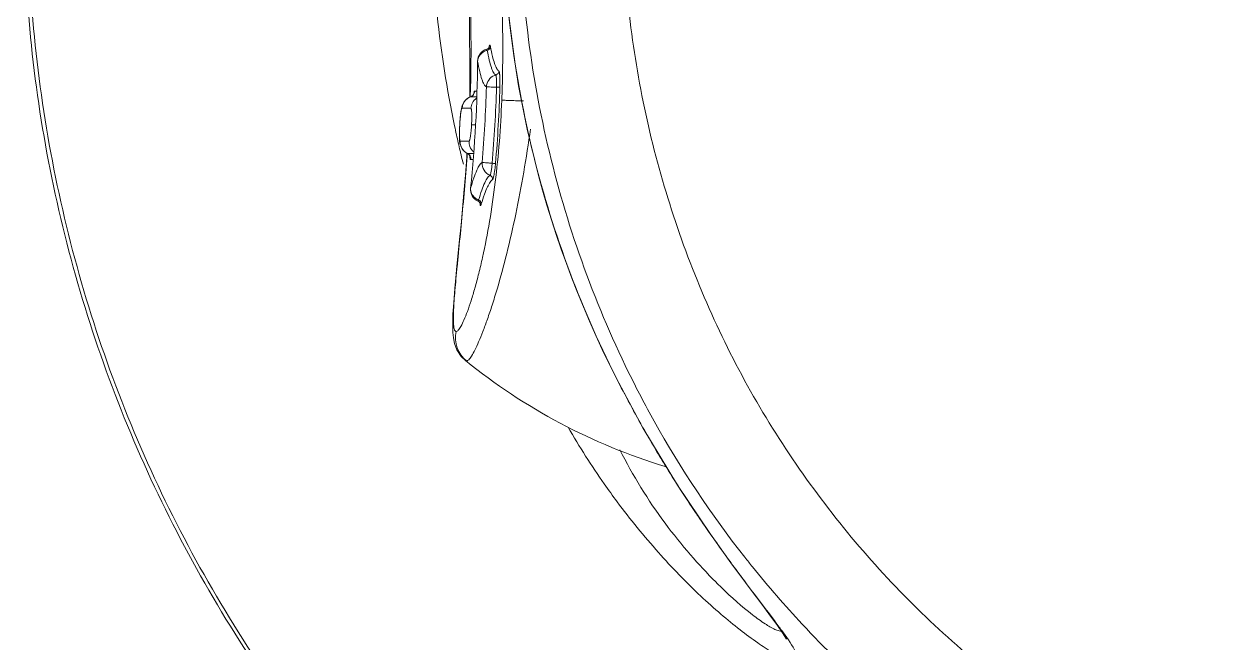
# Model space of a CAD drawing. Header units: millimetres. Extents: x 21205 to 22591, y -3891 to -2911.
# Drawn here: x 21775.65 to 21804.09, y -3043.28 to -3028.65 of the extents above; entities that cross this region are included whole.
import ezdxf

# ---------------------------------------------------------------- set-up
doc = ezdxf.new("R2010")
doc.units = ezdxf.units.MM
doc.header["$LTSCALE"] = 0.1
doc.layers.get('0').update_dxf_attribs({"lineweight": 13})

msp = doc.modelspace()

# ---------------------------------------------------------------- linework, layer by layer
at = {"color": 7, "linetype": 'Continuous'}
for p, q in [((21786.188, -3027.859), (21786.195, -3030.378)), ((21786.593, -3029.246), (21786.592, -3029.246)), ((21786.376, -3029.533), (21786.375, -3029.533)), ((21786.208, -3030.373), (21786.167, -3030.391)), ((21786.209, -3030.373), (21786.208, -3030.373)), ((21786.356, -3030.373), (21786.209, -3030.373)), ((21786.31, -3030.236), (21786.359, -3030.236)), ((21786.218, -3030.643), (21786.009, -3030.643)), ((21785.955, -3031.031), (21785.954, -3031.031)), ((21785.966, -3031.418), (21786.175, -3031.418)), ((21786.125, -3031.707), (21786.119, -3031.796)), ((21786.13, -3031.708), (21786.126, -3031.775)), ((21786.131, -3031.707), (21786.133, -3031.707)), ((21786.133, -3031.707), (21786.282, -3031.707)), ((21786.269, -3031.855), (21786.216, -3031.855)), ((21786.211, -3032.531), (21786.209, -3032.531)), ((21786.386, -3032.836), (21786.386, -3032.836)), ((21786.435, -3032.889), (21786.434, -3032.865)), ((21786.093, -3036.606), (21786.092, -3036.605)), ((21786.113, -3036.613), (21786.093, -3036.606)), ((21789.649, -3037.01), (21789.653, -3037.011)), ((21792.405, -3041.444), (21792.442, -3041.487)), ((21792.442, -3041.487), (21792.411, -3041.445))]:
    msp.add_line(p, q, dxfattribs=at)
for points in [[(21786.652, -3029.199), (21786.653, -3029.195), (21786.652, -3029.197), (21786.643, -3029.212), (21786.623, -3029.232), (21786.593, -3029.247)], [(21786.167, -3030.391), (21786.098, -3030.44), (21786.05, -3030.498), (21786.02, -3030.557), (21786.003, -3030.609), (21785.992, -3030.66), (21785.982, -3030.718), (21785.973, -3030.789), (21785.965, -3030.873), (21785.957, -3030.97), (21785.954, -3031.031)], [(21786.28, -3030.317), (21786.283, -3030.309), (21786.282, -3030.311), (21786.27, -3030.329), (21786.239, -3030.357), (21786.208, -3030.373)], [(21785.954, -3031.031), (21785.951, -3031.095), (21785.947, -3031.196), (21785.947, -3031.284), (21785.948, -3031.357), (21785.952, -3031.417), (21785.959, -3031.471), (21785.976, -3031.532), (21786.009, -3031.599), (21786.063, -3031.661), (21786.131, -3031.707)], [(21786.119, -3031.796), (21786.087, -3032.226), (21786.053, -3032.637), (21786.019, -3033.028), (21785.985, -3033.398), (21785.951, -3033.747)], [(21786.131, -3031.707), (21786.136, -3031.71), (21786.174, -3031.74), (21786.193, -3031.769), (21786.197, -3031.779)], [(21786.386, -3032.835), (21786.413, -3032.853), (21786.43, -3032.875), (21786.437, -3032.891), (21786.438, -3032.894)], [(21785.951, -3033.747), (21785.889, -3034.375), (21785.861, -3034.652), (21785.838, -3034.904), (21785.819, -3035.13), (21785.804, -3035.332), (21785.794, -3035.512), (21785.788, -3035.671), (21785.787, -3035.812), (21785.791, -3035.94), (21785.804, -3036.064), (21785.831, -3036.198), (21785.888, -3036.349), (21785.989, -3036.506), (21786.091, -3036.607)], [(21789.649, -3037.01), (21790.286, -3038.195), (21791.102, -3039.549), (21791.88, -3040.711), (21792.405, -3041.444)], [(21792.405, -3041.444), (21792.55, -3041.641), (21792.843, -3042.034), (21793.094, -3042.366), (21793.301, -3042.644), (21793.465, -3042.869), (21793.585, -3043.043), (21793.661, -3043.162), (21793.676, -3043.187)]]:
    msp.add_lwpolyline(points, dxfattribs=at)
for centre, radius, start, end in [((21811.761, -3025.801), 24.791, 153.1193, 206.8807), ((21810.759, -3025.794), 25.477, 180.0154, 191.9254), ((21786.675, -3029.535), 0.3, 105.9375, 179.6256), ((21786.576, -3029.166), 0.11, 284.3928, 286.4211), ((21755.406, -3029.33), 30.97, 354.0667, 359.624), ((21755.408, -3029.33), 30.968, 354.0667, 359.624), ((21786.884, -3030.145), 0.299, 105.0014, 111.2522), ((21786.781, -3029.759), 0.0998, 285.0031, 289.8041), ((21786.78, -3029.759), 0.1, 289.8556, 358.8349), ((21755.637, -3029.33), 30.957, 355.1945, 358.5059), ((21755.857, -3029.27), 30.979, 355.0524, 358.3845), ((21755.94, -3029.25), 30.977, 355.013, 358.359), ((21786.309, -3030.656), 0.301, 128.984, 177.5747), ((21786.306, -3030.653), 0.297, 126.7447, 128.985), ((21786.305, -3030.651), 0.294, 123.9131, 126.7393), ((21786.308, -3030.655), 0.299, 109.1911, 123.91), ((21786.165, -3030.243), 0.137, 289.1727, 291.6816), ((21786.157, -3030.226), 0.156, 306.513, 312.7463), ((21810.675, -3025.804), 25.393, 191.9423, 192.4235), ((21810.675, -3025.804), 25.393, 192.4235, 193.3008), ((21786.266, -3031.438), 0.3, 176.0797, 243.7615), ((21810.674, -3025.804), 25.392, 193.3008, 193.5218), ((21810.672, -3025.805), 25.39, 193.5218, 194.034), ((21786.072, -3031.831), 0.138, 60.7697, 63.8202), ((21787.147, -3031.679), 0.96, 184.0899, 185.5639), ((21786.786, -3031.948), 0.301, 175.4283, 247.4664), ((21786.632, -3032.319), 0.1, 354.5397, 67.4588), ((21786.508, -3032.562), 0.3, 174.065, 246.0154), ((21786.554, -3036.07), 0.701, 167.5356, 230.8901), ((21816.22, -3023.485), 29.813, 210.5862, 211.5102), ((21817.403, -3022.75), 31.206, 211.5247, 213.9936), ((21817.995, -3022.352), 31.919, 213.9918, 214.4948), ((21812.025, -3026.045), 24.596, 218.1945, 218.8776), ((21812.018, -3026.05), 24.587, 218.8776, 223.0454), ((21799.517, -3034.354), 10.603, 224.896, 225.9283), ((21780.775, -3052.276), 15.809, 35.9776, 36.4896)]:
    msp.add_arc(centre, radius, start, end, dxfattribs=at)
for points, knots in [([(21807.777, -3058.043), (21805.677, -3058.043), (21801.467, -3057.627), (21795.403, -3055.78), (21789.812, -3052.781), (21784.914, -3048.744), (21780.893, -3043.827), (21777.907, -3038.217), (21776.067, -3032.13), (21775.446, -3025.801), (21776.067, -3019.471), (21777.907, -3013.385), (21780.893, -3007.775), (21784.914, -3002.857), (21789.812, -2998.821), (21795.403, -2995.822), (21801.467, -2993.974), (21805.677, -2993.559), (21807.777, -2993.559)], [0, 0, 0, 0, 0.062392, 0.124797, 0.187235, 0.249713, 0.312235, 0.374797, 0.43739, 0.5, 0.56261, 0.625203, 0.687765, 0.750287, 0.812765, 0.875203, 0.937608, 1, 1, 1, 1]), ([(21807.806, -2993.616), (21805.711, -2993.616), (21801.508, -2994.031), (21795.456, -2995.875), (21789.876, -2998.869), (21784.987, -3002.898), (21780.974, -3007.806), (21777.993, -3013.406), (21776.157, -3019.482), (21775.537, -3025.801), (21776.157, -3032.119), (21777.993, -3038.195), (21780.974, -3043.795), (21784.987, -3048.704), (21789.876, -3052.733), (21795.456, -3055.727), (21801.508, -3057.571), (21805.711, -3057.986), (21807.806, -3057.986)], [0, 0, 0, 0, 0.062385, 0.124783, 0.187218, 0.249695, 0.312218, 0.374784, 0.437383, 0.5, 0.562617, 0.625216, 0.687782, 0.750305, 0.812782, 0.875217, 0.937615, 1, 1, 1, 1]), ([(21821.867, -3046.912), (21820.501, -3047.523), (21817.653, -3048.486), (21813.194, -3049.061), (21808.715, -3048.751), (21804.377, -3047.548), (21800.337, -3045.5), (21797.352, -3043.141), (21795.273, -3040.907), (21793.871, -3039.069), (21792.653, -3037.088), (21791.3, -3034.276), (21790.371, -3031.263), (21789.896, -3028.155), (21789.742, -3025.007), (21790.138, -3021.073), (21791.537, -3016.568), (21793.775, -3012.46), (21796.767, -3008.931), (21800.349, -3006.09), (21803.059, -3004.721), (21804.457, -3004.182)], [0, 0, 0, 0, 0.061271, 0.122162, 0.182937, 0.243871, 0.305229, 0.367207, 0.398512, 0.430008, 0.461686, 0.493537, 0.557593, 0.589808, 0.62207, 0.686467, 0.750519, 0.813965, 0.876675, 0.938653, 1, 1, 1, 1]), ([(21789.945, -3014.719), (21789.107, -3016.424), (21787.811, -3020.054), (21787.15, -3025.797), (21787.817, -3031.541), (21789.109, -3035.175), (21789.947, -3036.883)], [0, 0, 0, 0, 0.248898, 0.499826, 0.750818, 1, 1, 1, 1]), ([(21786.947, -3030.452), (21786.998, -3029.148), (21786.936, -3026.533), (21786.54, -3023.947), (21786.263, -3022.673)], [0, 0, 0, 0, 0.500021, 1, 1, 1, 1]), ([(21785.743, -3023.836), (21785.935, -3024.912), (21786.205, -3027.087), (21786.24, -3029.279), (21786.201, -3030.373)], [0, 0, 0, 0, 0.499537, 1, 1, 1, 1]), ([(21789.653, -3037.011), (21788.779, -3035.286), (21787.43, -3031.618), (21786.974, -3027.736), (21786.974, -3025.801)], [0, 0, 0, 0, 0.499902, 1, 1, 1, 1]), ([(21786.515, -3029.31), (21786.475, -3029.334), (21786.407, -3029.399), (21786.378, -3029.49), (21786.376, -3029.533)], [0, 0, 0, 0, 0.522806, 1, 1, 1, 1]), ([(21786.603, -3029.273), (21786.596, -3029.275), (21786.565, -3029.284), (21786.536, -3029.297), (21786.515, -3029.31)], [0, 0, 0, 0, 0.244108, 1, 1, 1, 1]), ([(21786.603, -3029.273), (21786.602, -3029.266), (21786.601, -3029.258), (21786.595, -3029.246), (21786.593, -3029.246)], [0, 0, 0, 0, 0.713983, 1, 1, 1, 1]), ([(21786.603, -3029.273), (21786.618, -3029.35), (21786.646, -3029.487), (21786.689, -3029.646), (21786.725, -3029.743), (21786.751, -3029.795), (21786.776, -3029.832), (21786.796, -3029.85), (21786.806, -3029.856)], [0, 0, 0, 0, 0.378494, 0.669468, 0.782328, 0.873958, 0.945552, 1, 1, 1, 1]), ([(21786.679, -3029.185), (21786.679, -3029.204), (21786.663, -3029.244), (21786.627, -3029.266), (21786.607, -3029.272)], [0, 0, 0, 0, 0.483851, 1, 1, 1, 1]), ([(21786.645, -3029.231), (21786.645, -3029.229), (21786.646, -3029.218), (21786.648, -3029.208), (21786.649, -3029.2)], [0, 0, 0, 0, 0.270128, 1, 1, 1, 1]), ([(21786.649, -3029.2), (21786.65, -3029.191), (21786.653, -3029.177), (21786.656, -3029.163), (21786.659, -3029.157)], [0, 0, 0, 0, 0.59795, 1, 1, 1, 1]), ([(21786.659, -3029.157), (21786.659, -3029.156), (21786.661, -3029.153), (21786.663, -3029.15), (21786.667, -3029.15), (21786.67, -3029.153), (21786.672, -3029.158), (21786.675, -3029.165), (21786.677, -3029.174), (21786.679, -3029.181), (21786.679, -3029.185)], [0, 0, 0, 0, 0.110579, 0.183612, 0.236688, 0.306955, 0.41516, 0.566849, 0.762351, 1, 1, 1, 1]), ([(21786.881, -3029.761), (21786.871, -3029.756), (21786.851, -3029.738), (21786.826, -3029.701), (21786.801, -3029.649), (21786.765, -3029.553), (21786.722, -3029.397), (21786.694, -3029.262), (21786.679, -3029.185)], [0, 0, 0, 0, 0.054411, 0.126005, 0.217651, 0.330531, 0.621529, 1, 1, 1, 1]), ([(21786.376, -3029.533), (21786.391, -3029.613), (21786.419, -3029.756), (21786.463, -3029.92), (21786.5, -3030.02), (21786.526, -3030.074), (21786.552, -3030.113), (21786.573, -3030.132), (21786.584, -3030.137)], [0, 0, 0, 0, 0.378857, 0.669738, 0.782468, 0.873968, 0.945489, 1, 1, 1, 1]), ([(21786.584, -3030.137), (21786.586, -3030.08), (21786.624, -3029.963), (21786.721, -3029.887), (21786.775, -3029.866)], [0, 0, 0, 0, 0.495887, 1, 1, 1, 1]), ([(21786.824, -3030.143), (21786.825, -3030.107), (21786.825, -3030.055), (21786.824, -3029.989), (21786.822, -3029.947), (21786.819, -3029.911), (21786.816, -3029.884), (21786.812, -3029.867), (21786.809, -3029.857), (21786.806, -3029.856)], [0, 0, 0, 0, 0.370059, 0.538224, 0.686938, 0.811021, 0.906088, 0.969222, 1, 1, 1, 1]), ([(21786.881, -3029.761), (21786.883, -3029.762), (21786.887, -3029.771), (21786.891, -3029.787), (21786.895, -3029.812), (21786.897, -3029.832), (21786.898, -3029.843)], [0, 0, 0, 0, 0.104961, 0.305685, 0.60627, 1, 1, 1, 1]), ([(21786.898, -3029.843), (21786.899, -3029.847), (21786.901, -3029.868), (21786.902, -3029.889), (21786.903, -3029.905)], [0, 0, 0, 0, 0.227821, 1, 1, 1, 1]), ([(21786.903, -3029.905), (21786.903, -3029.922), (21786.906, -3030), (21786.906, -3030.077), (21786.904, -3030.137)], [0, 0, 0, 0, 0.224462, 1, 1, 1, 1]), ([(21786.824, -3030.143), (21786.769, -3030.142), (21786.689, -3030.14), (21786.609, -3030.137), (21786.584, -3030.137)], [0, 0, 0, 0, 0.685967, 1, 1, 1, 1]), ([(21786.824, -3030.143), (21786.834, -3030.143), (21786.852, -3030.144), (21786.876, -3030.145), (21786.892, -3030.145), (21786.902, -3030.144), (21786.904, -3030.141)], [0, 0, 0, 0, 0.369802, 0.678133, 0.89235, 1, 1, 1, 1]), ([(21786.947, -3030.452), (21786.935, -3030.777), (21786.897, -3031.425), (21786.802, -3032.382), (21786.67, -3033.296), (21786.531, -3034.013), (21786.408, -3034.536), (21786.317, -3034.877), (21786.228, -3035.176), (21786.142, -3035.429), (21786.062, -3035.632), (21785.992, -3035.781), (21785.936, -3035.871), (21785.898, -3035.912), (21785.877, -3035.921), (21785.87, -3035.919)], [0, 0, 0, 0, 0.17383, 0.345739, 0.511936, 0.66566, 0.735018, 0.79798, 0.853629, 0.901279, 0.940226, 0.969619, 0.989453, 0.995832, 1, 1, 1, 1]), ([(21786.218, -3030.643), (21786.22, -3030.597), (21786.246, -3030.503), (21786.313, -3030.431), (21786.354, -3030.405)], [0, 0, 0, 0, 0.490736, 1, 1, 1, 1]), ([(21786.271, -3030.344), (21786.271, -3030.342), (21786.273, -3030.331), (21786.275, -3030.321), (21786.277, -3030.313)], [0, 0, 0, 0, 0.264471, 1, 1, 1, 1]), ([(21786.277, -3030.313), (21786.281, -3030.293), (21786.288, -3030.268), (21786.3, -3030.243), (21786.307, -3030.236), (21786.31, -3030.236)], [0, 0, 0, 0, 0.694101, 0.888153, 1, 1, 1, 1]), ([(21786.31, -3030.236), (21786.31, -3030.243), (21786.307, -3030.271), (21786.296, -3030.299), (21786.283, -3030.316)], [0, 0, 0, 0, 0.242143, 1, 1, 1, 1]), ([(21787.464, -3030.469), (21787.399, -3030.467), (21787.281, -3030.463), (21787.125, -3030.457), (21787.018, -3030.454), (21786.964, -3030.451), (21786.947, -3030.452)], [0, 0, 0, 0, 0.377549, 0.687823, 0.901924, 1, 1, 1, 1]), ([(21786.009, -3030.643), (21786.005, -3030.644), (21785.999, -3030.655), (21785.993, -3030.676), (21785.986, -3030.712), (21785.979, -3030.759), (21785.972, -3030.817), (21785.963, -3030.909), (21785.958, -3030.981), (21785.955, -3031.031)], [0, 0, 0, 0, 0.027102, 0.084219, 0.175095, 0.297346, 0.44679, 0.61821, 1, 1, 1, 1]), ([(21786.234, -3031.031), (21786.236, -3030.981), (21786.239, -3030.909), (21786.239, -3030.817), (21786.238, -3030.759), (21786.235, -3030.712), (21786.231, -3030.676), (21786.227, -3030.655), (21786.221, -3030.644), (21786.218, -3030.643)], [0, 0, 0, 0, 0.383811, 0.555967, 0.705676, 0.827997, 0.91874, 0.974653, 1, 1, 1, 1]), ([(21785.955, -3031.031), (21785.952, -3031.081), (21785.949, -3031.154), (21785.948, -3031.245), (21785.949, -3031.303), (21785.95, -3031.35), (21785.954, -3031.385), (21785.957, -3031.406), (21785.963, -3031.417), (21785.966, -3031.418)], [0, 0, 0, 0, 0.385092, 0.557591, 0.707323, 0.829383, 0.919632, 0.974912, 1, 1, 1, 1]), ([(21786.175, -3031.418), (21786.179, -3031.417), (21786.185, -3031.406), (21786.192, -3031.385), (21786.2, -3031.35), (21786.208, -3031.303), (21786.216, -3031.245), (21786.226, -3031.154), (21786.231, -3031.081), (21786.234, -3031.031)], [0, 0, 0, 0, 0.027367, 0.08446, 0.175225, 0.297346, 0.446702, 0.61812, 1, 1, 1, 1]), ([(21786.322, -3031.035), (21786.301, -3031.034), (21786.272, -3031.033), (21786.242, -3031.031), (21786.234, -3031.031)], [0, 0, 0, 0, 0.709176, 1, 1, 1, 1]), ([(21786.113, -3036.613), (21786.122, -3036.613), (21786.142, -3036.606), (21786.169, -3036.582), (21786.201, -3036.546), (21786.251, -3036.471), (21786.32, -3036.343), (21786.409, -3036.148), (21786.507, -3035.904), (21786.614, -3035.614), (21786.726, -3035.281), (21786.885, -3034.766), (21787.077, -3034.051), (21787.287, -3033.128), (21787.474, -3032.145), (21787.579, -3031.473), (21787.625, -3031.132)], [0, 0, 0, 0, 0.004435, 0.010584, 0.01888, 0.029471, 0.05766, 0.095049, 0.141151, 0.195331, 0.256856, 0.324895, 0.476899, 0.644099, 0.820075, 1, 1, 1, 1]), ([(21786.284, -3031.67), (21786.245, -3031.638), (21786.187, -3031.558), (21786.172, -3031.462), (21786.175, -3031.418)], [0, 0, 0, 0, 0.528788, 1, 1, 1, 1]), ([(21786.126, -3031.775), (21786.107, -3032.04), (21786.067, -3032.56), (21785.998, -3033.316), (21785.938, -3033.916), (21785.894, -3034.363), (21785.865, -3034.665), (21785.84, -3034.939), (21785.821, -3035.183), (21785.808, -3035.396), (21785.802, -3035.574), (21785.803, -3035.701), (21785.81, -3035.784), (21785.816, -3035.831), (21785.825, -3035.868), (21785.837, -3035.895), (21785.851, -3035.913), (21785.864, -3035.919), (21785.87, -3035.919)], [0, 0, 0, 0, 0.19051, 0.37421, 0.545023, 0.623759, 0.696569, 0.762659, 0.821427, 0.872465, 0.91535, 0.949615, 0.963357, 0.974758, 0.983813, 0.990692, 0.995813, 1, 1, 1, 1]), ([(21786.139, -3031.711), (21786.155, -3031.72), (21786.184, -3031.744), (21786.203, -3031.777), (21786.209, -3031.795)], [0, 0, 0, 0, 0.493357, 1, 1, 1, 1]), ([(21786.216, -3031.855), (21786.213, -3031.855), (21786.206, -3031.847), (21786.197, -3031.82), (21786.193, -3031.793), (21786.191, -3031.772)], [0, 0, 0, 0, 0.1062, 0.296393, 1, 1, 1, 1]), ([(21786.209, -3031.795), (21786.21, -3031.8), (21786.216, -3031.819), (21786.217, -3031.84), (21786.216, -3031.855)], [0, 0, 0, 0, 0.25704, 1, 1, 1, 1]), ([(21786.485, -3031.924), (21786.474, -3031.929), (21786.451, -3031.948), (21786.421, -3031.987), (21786.389, -3032.041), (21786.34, -3032.142), (21786.279, -3032.307), (21786.234, -3032.45), (21786.211, -3032.531)], [0, 0, 0, 0, 0.055455, 0.128415, 0.221229, 0.334819, 0.625299, 1, 1, 1, 1]), ([(21786.721, -3031.941), (21786.691, -3031.939), (21786.638, -3031.935), (21786.567, -3031.929), (21786.518, -3031.926), (21786.493, -3031.924), (21786.485, -3031.924)], [0, 0, 0, 0, 0.375458, 0.686483, 0.901863, 1, 1, 1, 1]), ([(21786.67, -3032.226), (21786.673, -3032.224), (21786.677, -3032.215), (21786.683, -3032.198), (21786.69, -3032.171), (21786.696, -3032.136), (21786.703, -3032.094), (21786.712, -3032.028), (21786.718, -3031.977), (21786.721, -3031.941)], [0, 0, 0, 0, 0.032055, 0.09629, 0.192069, 0.316412, 0.464926, 0.632438, 1, 1, 1, 1]), ([(21786.721, -3031.941), (21786.731, -3031.942), (21786.749, -3031.944), (21786.772, -3031.945), (21786.788, -3031.946), (21786.796, -3031.945), (21786.799, -3031.944), (21786.8, -3031.944)], [0, 0, 0, 0, 0.374315, 0.684387, 0.89771, 0.962453, 1, 1, 1, 1]), ([(21786.77, -3032.184), (21786.769, -3032.191), (21786.765, -3032.219), (21786.759, -3032.246), (21786.755, -3032.265)], [0, 0, 0, 0, 0.28092, 1, 1, 1, 1]), ([(21786.8, -3031.943), (21786.798, -3031.965), (21786.79, -3032.045), (21786.78, -3032.125), (21786.77, -3032.184)], [0, 0, 0, 0, 0.267291, 1, 1, 1, 1]), ([(21786.4, -3032.81), (21786.424, -3032.732), (21786.468, -3032.594), (21786.529, -3032.436), (21786.576, -3032.339), (21786.608, -3032.287), (21786.637, -3032.249), (21786.66, -3032.231), (21786.67, -3032.226)], [0, 0, 0, 0, 0.374909, 0.665402, 0.778969, 0.871751, 0.944661, 1, 1, 1, 1]), ([(21786.464, -3032.904), (21786.487, -3032.827), (21786.531, -3032.691), (21786.599, -3032.517), (21786.655, -3032.407), (21786.699, -3032.351), (21786.721, -3032.333), (21786.732, -3032.328)], [0, 0, 0, 0, 0.374924, 0.665482, 0.871719, 0.944663, 1, 1, 1, 1]), ([(21786.755, -3032.265), (21786.753, -3032.274), (21786.749, -3032.289), (21786.743, -3032.308), (21786.738, -3032.321), (21786.734, -3032.327), (21786.732, -3032.328)], [0, 0, 0, 0, 0.387624, 0.684443, 0.886777, 1, 1, 1, 1]), ([(21786.211, -3032.531), (21786.208, -3032.573), (21786.226, -3032.663), (21786.284, -3032.734), (21786.319, -3032.762)], [0, 0, 0, 0, 0.488165, 1, 1, 1, 1]), ([(21786.386, -3032.836), (21786.389, -3032.837), (21786.395, -3032.824), (21786.398, -3032.817), (21786.4, -3032.81)], [0, 0, 0, 0, 0.281342, 1, 1, 1, 1]), ([(21786.4, -3032.81), (21786.419, -3032.817), (21786.453, -3032.843), (21786.465, -3032.885), (21786.464, -3032.904)], [0, 0, 0, 0, 0.515604, 1, 1, 1, 1]), ([(21786.442, -3032.938), (21786.441, -3032.936), (21786.439, -3032.93), (21786.436, -3032.914), (21786.435, -3032.9), (21786.435, -3032.889)], [0, 0, 0, 0, 0.137764, 0.348563, 1, 1, 1, 1]), ([(21786.455, -3032.927), (21786.454, -3032.93), (21786.452, -3032.934), (21786.449, -3032.938), (21786.445, -3032.94), (21786.443, -3032.938), (21786.442, -3032.938)], [0, 0, 0, 0, 0.401593, 0.668422, 0.831719, 1, 1, 1, 1]), ([(21786.464, -3032.904), (21786.463, -3032.906), (21786.46, -3032.914), (21786.458, -3032.922), (21786.455, -3032.927)], [0, 0, 0, 0, 0.291584, 1, 1, 1, 1]), ([(21790.811, -3039.107), (21789.955, -3038.849), (21788.289, -3038.163), (21786.786, -3037.169), (21786.092, -3036.605)], [0, 0, 0, 0, 0.499937, 1, 1, 1, 1]), ([(21790.555, -3038.655), (21790.476, -3038.521), (21790.162, -3037.981), (21789.866, -3037.43), (21789.653, -3037.011)], [0, 0, 0, 0, 0.248186, 1, 1, 1, 1]), ([(21789.947, -3036.883), (21790.138, -3037.272), (21790.936, -3038.799), (21791.897, -3040.24), (21792.694, -3041.254)], [0, 0, 0, 0, 0.251683, 1, 1, 1, 1]), ([(21789.677, -3039.944), (21789.573, -3039.805), (21789.161, -3039.235), (21788.782, -3038.64), (21788.516, -3038.182)], [0, 0, 0, 0, 0.247278, 1, 1, 1, 1]), ([(21789.738, -3038.712), (21790.047, -3039.319), (21790.57, -3040.178), (21791.385, -3041.181), (21791.799, -3041.631), (21792.006, -3041.838)], [0, 0, 0, 0, 0.527162, 0.773309, 1, 1, 1, 1]), ([(21793.359, -3043.51), (21793.235, -3043.437), (21792.972, -3043.262), (21792.563, -3042.957), (21792.111, -3042.59), (21791.451, -3041.997), (21790.613, -3041.126), (21789.984, -3040.357), (21789.677, -3039.944)], [0, 0, 0, 0, 0.083581, 0.184098, 0.296953, 0.422093, 0.700563, 1, 1, 1, 1]), ([(21792.411, -3041.445), (21792.353, -3041.365), (21792.108, -3041.029), (21791.868, -3040.69), (21791.688, -3040.429)], [0, 0, 0, 0, 0.238512, 1, 1, 1, 1]), ([(21792.442, -3041.487), (21792.539, -3041.619), (21792.885, -3042.083), (21793.239, -3042.541), (21793.485, -3042.874)], [0, 0, 0, 0, 0.28258, 1, 1, 1, 1]), ([(21792.142, -3041.972), (21792.376, -3042.199), (21792.712, -3042.497), (21793.145, -3042.813), (21793.326, -3042.923), (21793.406, -3042.959)], [0, 0, 0, 0, 0.607826, 0.834962, 1, 1, 1, 1]), ([(21793.569, -3042.988), (21793.675, -3043.134), (21793.812, -3043.325), (21793.929, -3043.553), (21793.949, -3043.637), (21793.946, -3043.682), (21793.919, -3043.712), (21793.876, -3043.721), (21793.822, -3043.716), (21793.754, -3043.7), (21793.674, -3043.671), (21793.538, -3043.612), (21793.433, -3043.554), (21793.359, -3043.51)], [0, 0, 0, 0, 0.375225, 0.489451, 0.527799, 0.555622, 0.578892, 0.606459, 0.643467, 0.691375, 0.750506, 0.821324, 1, 1, 1, 1]), ([(21793.406, -3042.959), (21793.422, -3042.966), (21793.472, -3042.987), (21793.526, -3043.004), (21793.564, -3043.003)], [0, 0, 0, 0, 0.311669, 1, 1, 1, 1]), ([(21794.049, -3042.833), (21795.117, -3043.976), (21797.459, -3046.049), (21801.48, -3048.42), (21805.851, -3049.956), (21808.903, -3050.407), (21810.43, -3050.482)], [0, 0, 0, 0, 0.253498, 0.503449, 0.752154, 1, 1, 1, 1])]:
    msp.add_open_spline(points, degree=3, knots=knots, dxfattribs=at)
for points in [[(21786.249, -3030.351), (21786.239, -3030.359), (21786.227, -3030.366), (21786.215, -3030.371)], [(21786.283, -3030.316), (21786.277, -3030.325), (21786.27, -3030.333), (21786.262, -3030.341)], [(21786.319, -3032.762), (21786.343, -3032.782), (21786.371, -3032.798), (21786.4, -3032.81)]]:
    msp.add_open_spline(points, degree=3, dxfattribs=at)

doc.saveas('drawing.dxf')
